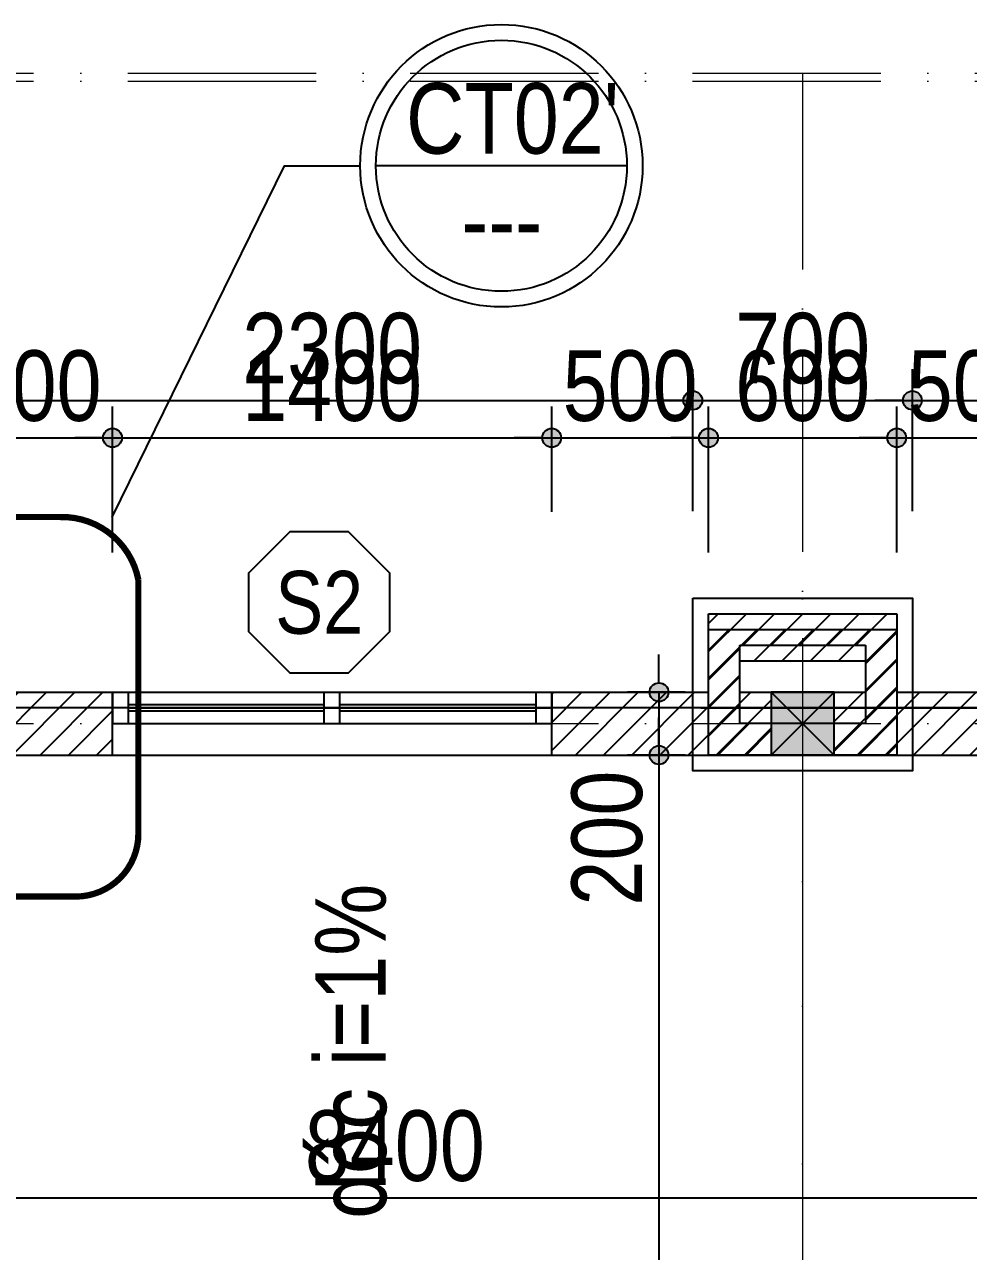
# Model space of a CAD drawing. Header units: millimetres. Extents: x 1201 to 176852, y 279 to 65351.
# Drawn here: x 27449 to 30458, y 20866 to 24775 of the extents above; entities that cross this region are included whole.
import ezdxf
from ezdxf.enums import TextEntityAlignment as Align

# ---------------------------------------------------------------- set-up
doc = ezdxf.new("R2010")
doc.units = ezdxf.units.MM
doc.linetypes.add('ACAD_ISO10W100', pattern=[18, 12, -3, 0, -3])
doc.linetypes.add('DASHED2', pattern=[0.375, 0.25, -0.125])
for name, color, linetype in [('009', 251, 'Continuous'), ('daucat', 220, 'Continuous'), ('DIM', 1, 'Continuous'), ('DOOR', 20, 'Continuous'), ('HACTH', 8, 'Continuous'), ('HATCH', 8, 'Continuous'), ('HATCHNGOI', 22, 'Continuous'), ('KINH 1', 142, 'Continuous'), ('MEDIUM', 2, 'Continuous'), ('netthay', 2, 'Continuous'), ('TAGS', 60, 'Continuous'), ('TEXT', 7, 'Continuous'), ('TUONG', 131, 'Continuous'), ('WALL', 4, 'Continuous')]:
    doc.layers.add(name, color=color, linetype=linetype)
for name, color, linetype, lineweight in [('HACHT', 8, 'Continuous', 5), ('NET-THAY', 2, 'Continuous', 13), ('TRUC', 24, 'Continuous', 0)]:
    doc.layers.add(name, color=color, linetype=linetype, lineweight=lineweight)
doc.styles.add('1', font='', dxfattribs={"height": 250})
doc.styles.add('AVO', font='')
doc.styles.add('HEL-CONDENSE', font='')
doc.styles.add('VNI-HELVE-CONDENSEN', font='')
doc.styles.get('1').set_extended_font_data('VNI-Helve-Condense')
doc.styles.get('AVO').set_extended_font_data('VNI-Avo')
doc.styles.get('HEL-CONDENSE').set_extended_font_data('VNI-Helve-Condense')
doc.styles.get('VNI-HELVE-CONDENSEN').set_extended_font_data('VNI-Helve-Condense')
doc.dimstyles.new('D100', dxfattribs={"dimtxt": 225, "dimasz": 1.2, "dimexe": 100, "dimexo": 0, "dimgap": 50, "dimtad": 1, "dimdec": 0, "dimzin": 13, "dimdsep": 46, "dimtxsty": 'HEL-CONDENSE', "dimblk": 'D50', "dimcen": 0, "dimclrd": 1, "dimclre": 1, "dimclrt": 7, "dimadec": 0, "dimazin": 0, "dimtfac": 1, "dimtdec": 0, "dimtmove": 0, "dimatfit": 3, "dimldrblk": 'D50', "dimfxl": 1, "dimtolj": 1, "dimtzin": 13, "dimarcsym": 0})
pattern_1 = [(180, (-156427.01, -499238.14), (-1e-14, -190.5), []), (180, (-156490.51, -499174.64), (-1e-14, -190.5), [])]
pattern_2 = [(37.5, (-1293022.597, -287800.201), (-1.2000235, 36.7059928), [0, -28.956, 0, -32.385, 0, -30.95625]), (7.5, (-1293022.597, -287800.2), (33.7142462, 53.7618825), [0, -15.621, 0, -26.0985, 0, -10.00125]), (327.5, (-1293046.028, -287800.2), (59.3244278, 0.10778885), [0, -9.525, 0, -34.29, 0, -44.7675]), (317.5, (-1293046.03, -287800.2), (57.266734, 16.7196992), [0, -4.7625, 0, -22.479, 0, -25.7175])]

# ---------------------------------------------------------------- blocks, each defined once
blk = doc.blocks.new('A$C225A2996')
at = {"layer": 'WALL'}
blk.add_hatch(color=4, dxfattribs=at).paths.add_polyline_path([(531.4, 81.6), (731.4, 81.6), (731.4, 281.6), (531.4, 281.6)])
at = {"layer": 'WALL', "color": 4}
for p, q in [((531.4, 281.6), (731.4, 81.6)), ((531.4, 81.6), (731.4, 281.6))]:
    blk.add_line(p, q, dxfattribs=at)
blk.add_lwpolyline([(531.4, 81.6), (731.4, 81.6), (731.4, 281.6), (531.4, 281.6)], close=True, dxfattribs=at)
blk = doc.blocks.new('D50')
at = {"layer": 'DIM'}
blk.add_hatch(color=256, dxfattribs=at).paths.add_polyline_path([(25, 0, 1), (-25, 0, 1)])
blk.add_line((25, 0), (100, 0), dxfattribs=at)
blk.add_circle((0, 0), 25, dxfattribs=at)
blk = doc.blocks.new('*D125')
at = {"layer": 'DEFPOINTS', "color": 0, "transparency": 16777216}
for p in [(29579.1, 23577.7), (27279.1, 23224.8), (29579.1, 23224.8)]:
    blk.add_point(p, dxfattribs=at)
at = {"layer": 'DIM', "color": 1, "lineweight": -2, "transparency": 16777216}
for p, q in [((27279.1, 23224.8), (27279.1, 23677.7)), ((29579.1, 23224.8), (29579.1, 23677.7)), ((27280.3, 23577.7), (29577.9, 23577.7))]:
    blk.add_line(p, q, dxfattribs=at)
at = {"layer": 'DIM', "color": 1, "lineweight": -2, "transparency": 16777216, "xscale": 1.199999999999999, "yscale": 1.199999999999999, "zscale": 1.199999999999999, "rotation": 180}
blk.add_blockref('D50', (27279.1, 23577.7), dxfattribs=at)
at = {"layer": 'DIM', "color": 1, "lineweight": -2, "transparency": 16777216, "xscale": 1.199999999999999, "yscale": 1.199999999999999, "zscale": 1.199999999999999}
blk.add_blockref('D50', (29579.1, 23577.7), dxfattribs=at)
at = {"layer": 'DIM', "color": 7, "transparency": 16777216, "insert": (28429.1, 23742.6), "char_height": 225, "attachment_point": 5, "style": 'HEL-CONDENSE'}
blk.add_mtext('\\A1;2300', dxfattribs=at)
blk = doc.blocks.new('*D126')
at = {"layer": 'DEFPOINTS', "color": 0, "transparency": 16777216}
for p in [(30279.1, 23577.7), (29579.1, 23224.8), (30279.1, 23224.8)]:
    blk.add_point(p, dxfattribs=at)
at = {"layer": 'DIM', "color": 1, "lineweight": -2, "transparency": 16777216}
for p, q in [((29579.1, 23224.8), (29579.1, 23677.7)), ((30279.1, 23224.8), (30279.1, 23677.7)), ((29580.3, 23577.7), (30277.9, 23577.7))]:
    blk.add_line(p, q, dxfattribs=at)
at = {"layer": 'DIM', "color": 1, "lineweight": -2, "transparency": 16777216, "xscale": 1.199999999999999, "yscale": 1.199999999999999, "zscale": 1.199999999999999, "rotation": 180}
blk.add_blockref('D50', (29579.1, 23577.7), dxfattribs=at)
at = {"layer": 'DIM', "color": 1, "lineweight": -2, "transparency": 16777216, "xscale": 1.199999999999999, "yscale": 1.199999999999999, "zscale": 1.199999999999999}
blk.add_blockref('D50', (30279.1, 23577.7), dxfattribs=at)
at = {"layer": 'DIM', "color": 7, "transparency": 16777216, "insert": (29929.1, 23742.6), "char_height": 225, "attachment_point": 5, "style": 'HEL-CONDENSE'}
blk.add_mtext('\\A1;700', dxfattribs=at)
blk = doc.blocks.new('*D127')
at = {"layer": 'DEFPOINTS', "color": 0, "transparency": 16777216}
for p in [(32579.1, 23577.7), (30279.1, 23224.8), (32579.1, 23224.8)]:
    blk.add_point(p, dxfattribs=at)
at = {"layer": 'DIM', "color": 1, "lineweight": -2, "transparency": 16777216}
for p, q in [((30279.1, 23224.8), (30279.1, 23677.7)), ((32579.1, 23224.8), (32579.1, 23677.7)), ((30280.3, 23577.7), (32577.9, 23577.7))]:
    blk.add_line(p, q, dxfattribs=at)
at = {"layer": 'DIM', "color": 1, "lineweight": -2, "transparency": 16777216, "xscale": 1.199999999999999, "yscale": 1.199999999999999, "zscale": 1.199999999999999, "rotation": 180}
blk.add_blockref('D50', (30279.1, 23577.7), dxfattribs=at)
at = {"layer": 'DIM', "color": 1, "lineweight": -2, "transparency": 16777216, "xscale": 1.199999999999999, "yscale": 1.199999999999999, "zscale": 1.199999999999999}
blk.add_blockref('D50', (32579.1, 23577.7), dxfattribs=at)
at = {"layer": 'DIM', "color": 7, "transparency": 16777216, "insert": (31429.1, 23742.6), "char_height": 225, "attachment_point": 5, "style": 'HEL-CONDENSE'}
blk.add_mtext('\\A1;2300', dxfattribs=at)
blk = doc.blocks.new('A$C5F494123')
at = {"layer": 'TAGS', "color": 254, "ltscale": 1000}
blk.add_line((400, 0), (-400, 0), dxfattribs=at)
at = {"layer": 'TAGS', "ltscale": 1000}
blk.add_circle((0, 0), 450, dxfattribs=at)
at = {"layer": 'TAGS', "color": 254, "ltscale": 1000}
blk.add_circle((0, 0), 400, dxfattribs=at)
at = {"layer": 'TAGS', "ltscale": 1000, "style": 'VNI-HELVE-CONDENSEN'}
blk.add_attdef('A', (-84, 67), '', height=225, dxfattribs=at)
blk.add_attdef('A', text='', height=225, dxfattribs=at).set_placement((1.1, -61.7), align=Align.TOP_CENTER)
blk = doc.blocks.new('s11')
at = {"layer": 'DOOR'}
for p, q in [((0, 0), (0, -100)), ((1400, 0), (0, 0)), ((50, 0), (50, -100)), ((1350, 0), (1350, -100)), ((1400, 0), (1400, -100)), ((1400, -100), (0, -100))]:
    blk.add_line(p, q, dxfattribs=at)
at = {"layer": 'DOOR', "linetype": 'ByBlock', "lineweight": -2}
for p, q in [((675, -100), (675, 0)), ((725, -100), (725, 0))]:
    blk.add_line(p, q, dxfattribs=at)
at = {"layer": 'DOOR', "color": 251}
for p, q in [((50, -40), (675, -40)), ((50, -60), (675, -60)), ((725, -40), (1350, -40)), ((725, -60), (1350, -60))]:
    blk.add_line(p, q, dxfattribs=at)
blk = doc.blocks.new('KH-CUADI')
at = {"layer": 'TAGS'}
blk.add_lwpolyline([(-124.3, 300), (-300, 124.3), (-300, -124.3), (-124.3, -300), (124.3, -300), (300, -124.3), (300, 124.3), (124.3, 300)], close=True, dxfattribs=at)
at = {"layer": 'TAGS', "style": 'VNI-HELVE-CONDENSEN'}
blk.add_attdef('D', text='', height=300, dxfattribs=at).set_placement((0, 0), align=Align.MIDDLE)
blk = doc.blocks.new('*D614')
at = {"layer": 'DEFPOINTS', "color": 0, "transparency": 16777216}
for p in [(27729.1, 23458.3), (27229.1, 23102.9), (27729.1, 23093.5)]:
    blk.add_point(p, dxfattribs=at)
at = {"layer": 'DIM', "color": 1, "lineweight": -2, "transparency": 16777216}
for p, q in [((27229.1, 23102.9), (27229.1, 23558.3)), ((27729.1, 23093.5), (27729.1, 23558.3)), ((27230.3, 23458.3), (27727.9, 23458.3))]:
    blk.add_line(p, q, dxfattribs=at)
at = {"layer": 'DIM', "color": 1, "lineweight": -2, "transparency": 16777216, "xscale": 1.199999999999999, "yscale": 1.199999999999999, "zscale": 1.199999999999999, "rotation": 180}
blk.add_blockref('D50', (27229.1, 23458.3), dxfattribs=at)
at = {"layer": 'DIM', "color": 1, "lineweight": -2, "transparency": 16777216, "xscale": 1.199999999999999, "yscale": 1.199999999999999, "zscale": 1.199999999999999}
blk.add_blockref('D50', (27729.1, 23458.3), dxfattribs=at)
at = {"layer": 'DIM', "color": 7, "transparency": 16777216, "insert": (27479.1, 23623.2), "char_height": 225, "attachment_point": 5, "style": 'HEL-CONDENSE'}
blk.add_mtext('\\A1;500', dxfattribs=at)
blk = doc.blocks.new('*D615')
at = {"layer": 'DEFPOINTS', "color": 0, "transparency": 16777216}
for p in [(30229.1, 23458.3), (29629.1, 23093.5), (30229.1, 23093.5)]:
    blk.add_point(p, dxfattribs=at)
at = {"layer": 'DIM', "color": 1, "lineweight": -2, "transparency": 16777216}
for p, q in [((29629.1, 23093.5), (29629.1, 23558.3)), ((30229.1, 23093.5), (30229.1, 23558.3)), ((29630.3, 23458.3), (30227.9, 23458.3))]:
    blk.add_line(p, q, dxfattribs=at)
at = {"layer": 'DIM', "color": 1, "lineweight": -2, "transparency": 16777216, "xscale": 1.199999999999999, "yscale": 1.199999999999999, "zscale": 1.199999999999999, "rotation": 180}
blk.add_blockref('D50', (29629.1, 23458.3), dxfattribs=at)
at = {"layer": 'DIM', "color": 1, "lineweight": -2, "transparency": 16777216, "xscale": 1.199999999999999, "yscale": 1.199999999999999, "zscale": 1.199999999999999}
blk.add_blockref('D50', (30229.1, 23458.3), dxfattribs=at)
at = {"layer": 'DIM', "color": 7, "transparency": 16777216, "insert": (29929.1, 23623.2), "char_height": 225, "attachment_point": 5, "style": 'HEL-CONDENSE'}
blk.add_mtext('\\A1;600', dxfattribs=at)
blk = doc.blocks.new('*D616')
at = {"layer": 'DEFPOINTS', "color": 0, "transparency": 16777216}
for p in [(30729.1, 23458.3), (30229.1, 23093.5), (30729.1, 23093.5)]:
    blk.add_point(p, dxfattribs=at)
at = {"layer": 'DIM', "color": 1, "lineweight": -2, "transparency": 16777216}
for p, q in [((30229.1, 23093.5), (30229.1, 23558.3)), ((30729.1, 23093.5), (30729.1, 23558.3)), ((30230.3, 23458.3), (30727.9, 23458.3))]:
    blk.add_line(p, q, dxfattribs=at)
at = {"layer": 'DIM', "color": 1, "lineweight": -2, "transparency": 16777216, "xscale": 1.199999999999999, "yscale": 1.199999999999999, "zscale": 1.199999999999999, "rotation": 180}
blk.add_blockref('D50', (30229.1, 23458.3), dxfattribs=at)
at = {"layer": 'DIM', "color": 1, "lineweight": -2, "transparency": 16777216, "xscale": 1.199999999999999, "yscale": 1.199999999999999, "zscale": 1.199999999999999}
blk.add_blockref('D50', (30729.1, 23458.3), dxfattribs=at)
at = {"layer": 'DIM', "color": 7, "transparency": 16777216, "insert": (30479.1, 23623.2), "char_height": 225, "attachment_point": 5, "style": 'HEL-CONDENSE'}
blk.add_mtext('\\A1;500', dxfattribs=at)
blk = doc.blocks.new('*D688')
at = {"layer": 'DEFPOINTS', "color": 0, "transparency": 16777216}
for p in [(29554.7, 22647.7), (29471.2, 22447.7), (29554.7, 22447.7)]:
    blk.add_point(p, dxfattribs=at)
at = {"layer": 'DIM', "color": 1, "lineweight": -2, "transparency": 16777216}
for p, q in [((29554.7, 22647.7), (29371.2, 22647.7)), ((29471.2, 22646.5), (29471.2, 22448.9)), ((29554.7, 22447.7), (29371.2, 22447.7)), ((29471.2, 22447.7), (29471.2, 21919.3))]:
    blk.add_line(p, q, dxfattribs=at)
at = {"layer": 'DIM', "color": 1, "lineweight": -2, "transparency": 16777216, "xscale": 1.199999999999999, "yscale": 1.199999999999999, "zscale": 1.199999999999999}
for p, rotation in [((29471.2, 22647.7), 90), ((29471.2, 22447.7), 270)]:
    blk.add_blockref('D50', p, dxfattribs=dict(at, rotation=rotation))
at = {"layer": 'DIM', "color": 7, "transparency": 16777216, "insert": (29306.3, 22182.9), "char_height": 225, "attachment_point": 5, "rotation": 90, "style": 'HEL-CONDENSE'}
blk.add_mtext('\\A1;200', dxfattribs=at)
blk = doc.blocks.new('*D689')
at = {"layer": 'DEFPOINTS', "color": 0, "transparency": 16777216}
for p in [(29554.7, 22447.7), (29471.2, 18547.7), (29619.9, 18547.7)]:
    blk.add_point(p, dxfattribs=at)
at = {"layer": 'DIM', "color": 1, "lineweight": -2, "transparency": 16777216}
for p, q in [((29554.7, 22447.7), (29371.2, 22447.7)), ((29471.2, 22446.5), (29471.2, 18548.9)), ((29619.9, 18547.7), (29371.2, 18547.7))]:
    blk.add_line(p, q, dxfattribs=at)
at = {"layer": 'DIM', "color": 1, "lineweight": -2, "transparency": 16777216, "xscale": 1.199999999999999, "yscale": 1.199999999999999, "zscale": 1.199999999999999}
for p, rotation in [((29471.2, 22447.7), 90), ((29471.2, 18547.7), 270)]:
    blk.add_blockref('D50', p, dxfattribs=dict(at, rotation=rotation))
at = {"layer": 'DIM', "color": 7, "transparency": 16777216, "insert": (29306.3, 20497.7), "char_height": 225, "attachment_point": 5, "rotation": 90, "style": 'HEL-CONDENSE'}
blk.add_mtext('\\A1;3900', dxfattribs=at)
blk = doc.blocks.new('*D572')
at = {"layer": 'DEFPOINTS', "color": 0, "transparency": 16777216}
for p in [(29129.1, 23458.3), (27729.1, 23223), (29129.1, 23223)]:
    blk.add_point(p, dxfattribs=at)
at = {"layer": 'DIM', "color": 1, "lineweight": -2, "transparency": 16777216}
for p, q in [((27729.1, 23223), (27729.1, 23558.3)), ((29129.1, 23223), (29129.1, 23558.3)), ((27730.3, 23458.3), (29127.9, 23458.3))]:
    blk.add_line(p, q, dxfattribs=at)
at = {"layer": 'DIM', "color": 1, "lineweight": -2, "transparency": 16777216, "xscale": 1.199999999999999, "yscale": 1.199999999999999, "zscale": 1.199999999999999, "rotation": 180}
blk.add_blockref('D50', (27729.1, 23458.3), dxfattribs=at)
at = {"layer": 'DIM', "color": 1, "lineweight": -2, "transparency": 16777216, "xscale": 1.199999999999999, "yscale": 1.199999999999999, "zscale": 1.199999999999999}
blk.add_blockref('D50', (29129.1, 23458.3), dxfattribs=at)
at = {"layer": 'DIM', "color": 7, "transparency": 16777216, "insert": (28429.1, 23623.2), "char_height": 225, "attachment_point": 5, "style": 'HEL-CONDENSE'}
blk.add_mtext('\\A1;1400', dxfattribs=at)
blk = doc.blocks.new('*D573')
at = {"layer": 'DEFPOINTS', "color": 0, "transparency": 16777216}
for p in [(29629.1, 23458.3), (29129.1, 23223), (29629.1, 23223)]:
    blk.add_point(p, dxfattribs=at)
at = {"layer": 'DIM', "color": 1, "lineweight": -2, "transparency": 16777216}
for p, q in [((29129.1, 23223), (29129.1, 23558.3)), ((29629.1, 23223), (29629.1, 23558.3)), ((29130.3, 23458.3), (29627.9, 23458.3))]:
    blk.add_line(p, q, dxfattribs=at)
at = {"layer": 'DIM', "color": 1, "lineweight": -2, "transparency": 16777216, "xscale": 1.199999999999999, "yscale": 1.199999999999999, "zscale": 1.199999999999999, "rotation": 180}
blk.add_blockref('D50', (29129.1, 23458.3), dxfattribs=at)
at = {"layer": 'DIM', "color": 1, "lineweight": -2, "transparency": 16777216, "xscale": 1.199999999999999, "yscale": 1.199999999999999, "zscale": 1.199999999999999}
blk.add_blockref('D50', (29629.1, 23458.3), dxfattribs=at)
at = {"layer": 'DIM', "color": 7, "transparency": 16777216, "insert": (29379.1, 23623.2), "char_height": 225, "attachment_point": 5, "style": 'HEL-CONDENSE'}
blk.add_mtext('\\A1;500', dxfattribs=at)
blk = doc.blocks.new('*D591')
at = {"layer": 'DEFPOINTS', "color": 0, "transparency": 16777216}
for p in [(24429.1, 21047.6), (32829.1, 21047.6), (32829.1, 21036.5)]:
    blk.add_point(p, dxfattribs=at)
at = {"layer": 'DIM', "color": 1, "lineweight": -2, "transparency": 16777216}
for p, q in [((24429.1, 21047.6), (24429.1, 20936.5)), ((24430.3, 21036.5), (32827.9, 21036.5)), ((32829.1, 21047.6), (32829.1, 20936.5))]:
    blk.add_line(p, q, dxfattribs=at)
at = {"layer": 'DIM', "color": 1, "lineweight": -2, "transparency": 16777216, "xscale": 1.199999999999999, "yscale": 1.199999999999999, "zscale": 1.199999999999999, "rotation": 180}
blk.add_blockref('D50', (24429.1, 21036.5), dxfattribs=at)
at = {"layer": 'DIM', "color": 1, "lineweight": -2, "transparency": 16777216, "xscale": 1.199999999999999, "yscale": 1.199999999999999, "zscale": 1.199999999999999}
blk.add_blockref('D50', (32829.1, 21036.5), dxfattribs=at)
at = {"layer": 'DIM', "color": 7, "transparency": 16777216, "insert": (28629.1, 21201.4), "char_height": 225, "attachment_point": 5, "style": 'HEL-CONDENSE'}
blk.add_mtext('\\A1;8400', dxfattribs=at)
blk = doc.blocks.new('A$C206177D3')
at = {"layer": 'TAGS', "ltscale": 1000}
for p, q in [((-36.6, 240.1), (-36.6, 490.1)), ((-286.6, -9.9), (-536.6, -9.9)), ((463.4, -9.9), (213.4, -9.9)), ((-36.6, -509.9), (-36.6, -259.9))]:
    blk.add_line(p, q, dxfattribs=at)
blk.add_circle((-36.6, -9.9), 350, dxfattribs=at)
at = {"layer": 'TAGS', "color": 254, "ltscale": 1000}
blk.add_circle((-36.6, -9.9), 300, dxfattribs=at)
at = {"layer": 'TAGS', "ltscale": 1000, "style": 'VNI-HELVE-CONDENSEN'}
blk.add_attdef('A', text='', height=350, dxfattribs=at).set_placement((-38.3, -165.6), align=Align.CENTER)
blk = doc.blocks.new('A$C5F62150E')
at = {"layer": 'KINH 1'}
h = blk.add_hatch(dxfattribs=at)
h.set_pattern_fill('DOTS', color=256, scale=750, angle=45, style=0)
h.set_pattern_definition([(45, (0, 0), (-16.5728, 49.71845), [0, -46.875])])
h.paths.add_polyline_path([(2528.9, 1072.2), (1218.9, 1072.2), (1218.9, 762.2), (2528.9, 762.2)])
h.paths.add_polyline_path([(1823.9, 652.2), (1268.9, 652.2), (1268.9, -587.8), (1823.9, -587.8)])
h.paths.add_polyline_path([(2478.9, 652.2), (1888.9, 652.2), (1888.9, -587.8), (2478.9, -587.8)])
at = {"layer": 'DOOR'}
for p, q in [((2543.9, 747.2), (2543.9, 1087.2)), ((2543.9, 717.2), (1203.9, 717.2)), ((1823.9, 717.2), (1823.9, -652.8)), ((1823.9, 667.2), (1253.9, 667.2)), ((1253.9, 667.2), (1253.9, -602.8)), ((1873.9, 667.2), (1873.9, -602.8)), ((1873.9, 667.2), (2493.9, 667.2)), ((2493.9, 667.2), (2493.9, -602.8)), ((1253.9, -602.8), (1823.9, -602.8)), ((2493.9, -602.8), (1873.9, -602.8))]:
    blk.add_line(p, q, dxfattribs=at)
at = {"layer": 'DOOR', "color": 8}
for p, q in [((1823.9, 652.2), (1268.9, 652.2)), ((1268.9, 652.2), (1268.9, -587.8)), ((1888.9, 652.2), (1888.9, -587.8)), ((1888.9, 652.2), (2478.9, 652.2)), ((2478.9, 652.2), (2478.9, -587.8)), ((1268.9, -587.8), (1823.9, -587.8)), ((2478.9, -587.8), (1888.9, -587.8))]:
    blk.add_line(p, q, dxfattribs=at)
at = {"layer": 'DOOR'}
for points in [[(2543.9, 1087.2), (1203.9, 1087.2), (1203.9, 747.2), (2543.9, 747.2)], [(1203.9, 717.2), (1203.9, -652.8), (2543.9, -652.8), (2543.9, 717.2)], [(1501.6, 32.3), (1632, 32.3), (1618.7, 53)], [(2246.2, 32.3), (2115.8, 32.3), (2129.1, 53)]]:
    blk.add_lwpolyline(points, dxfattribs=at)
at = {"layer": 'DOOR', "color": 8}
blk.add_lwpolyline([(2528.9, 762.2), (2528.9, 1072.2), (1218.9, 1072.2), (1218.9, 762.2), (2528.9, 762.2)], close=True, dxfattribs=at)
at = {"layer": 'NET-THAY'}
for p, q in [((1173.9, 1117.2), (2573.9, 1117.2)), ((2573.9, -682.8), (2573.9, 1117.2)), ((1173.9, -682.8), (2573.9, -682.8))]:
    blk.add_line(p, q, dxfattribs=at)
blk.add_lwpolyline([(1173.9, 1117.2), (1173.9, -682.8)], dxfattribs=at)
at = {"layer": 'TAGS', "linetype": 'Continuous'}
ref = blk.add_blockref('KH-CUADI', (1871, 924.3), dxfattribs=dict(at, xscale=0.75, yscale=0.75, zscale=0.75, rotation=180))
ref.add_attrib('D', 'S2', dxfattribs={"color": 7, "height": 200, "style": 'VNI-HELVE-CONDENSEN'}).set_placement((1871, 924.3), align=Align.MIDDLE)
blk = doc.blocks.new('TUONG-NAM')
at = {"layer": 'TAGS'}
blk.add_lwpolyline([(-452.5, -452.5), (452.5, -452.5), (0, 0)], close=True, dxfattribs=at)
at = {"layer": 'TAGS', "linetype": 'Continuous', "style": 'AVO'}
blk.add_attdef('KH-TUONG', text='', height=250, dxfattribs=at).set_placement((0.5, -269.3), align=Align.MIDDLE_CENTER)

msp = doc.modelspace()

# ---------------------------------------------------------------- hatches: boundary and pattern name
at = {"layer": '009'}
h = msp.add_hatch(dxfattribs=at)
h.set_pattern_fill('ANSI31', color=256, scale=20, style=0)
h.set_pattern_definition([(45, (-1293494.614, -402769.946), (-44.9012806, 44.9012806), [])])
h.paths.add_polyline_path([(30229.078, 22897.694), (29629.078, 22897.694), (29629.078, 22447.694), (29829.078, 22447.694), (29829.078, 22547.694), (29729.078, 22547.694), (29729.078, 22797.694), (30129.078, 22797.694), (30129.078, 22547.694), (30029.078, 22547.694), (30029.078, 22447.694), (30229.078, 22447.694)])
h.paths.add_polyline_path([(32629.078, 22872.694), (32629.078, 22447.694), (32829.078, 22447.694), (32829.078, 22547.694), (32729.078, 22547.694), (32729.078, 22772.694), (33129.078, 22772.694), (33129.078, 22547.694), (33029.078, 22547.694), (33029.078, 22447.694), (33229.078, 22447.694), (33229.078, 22872.694)])
h.paths.add_polyline_path([(36179.078, 22897.694), (35579.078, 22897.694), (35579.078, 22447.694), (36179.078, 22447.694)])
h.paths.add_polyline_path([(36079.078, 22797.694), (36079.078, 22547.694), (35679.078, 22547.694), (35679.078, 22797.694)], flags=16)
h = msp.add_hatch(dxfattribs=at)
h.set_pattern_fill('ANSI31', color=256, scale=20, style=0)
h.set_pattern_definition([(45, (-1293072.07, -361212.86), (-44.9012806, 44.9012806), [])])
h.paths.add_polyline_path([(15029.078, 18547.694), (15029.078, 18447.694), (18729.078, 18447.694), (18729.078, 18547.694)])
h.paths.add_polyline_path([(19929.078, 18547.694), (19929.078, 18447.694), (20329.078, 18447.694), (20329.078, 18547.694)])
h.paths.add_polyline_path([(20529.078, 19935.15), (20429.078, 19886.693), (20429.078, 18647.694), (20529.078, 18647.694)])
h.paths.add_polyline_path([(20529.078, 22447.694), (20429.078, 22447.694), (20429.078, 19886.693), (20529.078, 19935.15)])
h.paths.add_polyline_path([(20729.078, 22647.694), (20729.078, 22847.694), (20129.078, 22847.694), (20129.078, 22647.694), (19879.078, 22647.694), (19879.078, 22447.694), (20329.078, 22447.694), (20329.078, 22647.694), (20229.078, 22647.694), (20229.078, 22747.694), (20629.078, 22747.694), (20629.078, 22647.694), (20529.078, 22647.694), (20529.078, 22447.694), (21079.078, 22447.694), (21079.078, 22647.694)])
h.paths.add_polyline_path([(18479.078, 22447.694), (18479.078, 22647.694), (18229.078, 22647.694), (18229.078, 22847.694), (17629.078, 22847.694), (17629.078, 22647.694), (17129.078, 22647.694), (17129.078, 22447.694)])
h.paths.add_polyline_path([(18129.078, 22647.694), (18129.078, 22747.694), (17729.078, 22747.694), (17729.078, 22647.694)], flags=17)
h.paths.add_polyline_path([(23779.078, 22647.694), (23779.078, 22447.694), (24329.078, 22447.694), (24329.078, 22647.694), (24229.078, 22647.694), (24229.078, 22747.694), (24629.078, 22747.694), (24629.078, 22647.694), (24529.078, 22647.694), (24529.078, 22447.694), (24979.078, 22447.694), (24979.078, 22647.694), (24729.078, 22647.694), (24729.078, 22847.694), (24129.078, 22847.694), (24129.078, 22647.694)])
h.paths.add_polyline_path([(24329.078, 18647.694), (24429.078, 18647.694), (24429.078, 22447.694), (24329.078, 22447.694)])
h.paths.add_polyline_path([(24529.078, 18547.694), (24529.078, 18447.694), (24929.078, 18447.694), (24929.078, 18547.694)])
h.paths.add_polyline_path([(29829.078, 18447.694), (29829.078, 18547.694), (26129.078, 18547.694), (26129.078, 18447.694)])
h.paths.add_polyline_path([(27229.078, 22647.694), (27229.078, 22847.694), (26629.078, 22847.694), (26629.078, 22647.694), (26379.078, 22647.694), (26379.078, 22447.694), (27729.078, 22447.694), (27729.078, 22647.694)])
h.paths.add_polyline_path([(27129.078, 22647.694), (27129.078, 22747.694), (26729.078, 22747.694), (26729.078, 22647.694)], flags=17)
h.paths.add_polyline_path([(30729.078, 22447.694), (30729.078, 22647.694), (30229.078, 22647.694), (30229.078, 22847.694), (29629.078, 22847.694), (29629.078, 22647.694), (29129.078, 22647.694), (29129.078, 22447.694), (29829.078, 22447.694), (29829.078, 22647.694), (29729.078, 22647.694), (29729.078, 22747.694), (30129.078, 22747.694), (30129.078, 22647.694), (30029.078, 22647.694), (30029.078, 22447.694)])
h.paths.add_polyline_path([(25529.078, 16647.694), (25529.078, 16547.694), (27129.078, 16547.694), (27129.078, 12647.694), (26479.078, 12647.694), (26479.078, 12447.694), (26629.078, 12447.694), (26629.078, 12247.694), (27229.078, 12247.694), (27229.078, 12447.694), (27729.078, 12447.694), (27729.078, 12647.694), (27229.078, 12647.694), (27229.078, 16547.694), (27329.078, 16547.694), (27329.078, 16647.694)])
h.paths.add_polyline_path([(27129.078, 12447.694), (26729.078, 12447.694), (26729.078, 12347.694), (27129.078, 12347.694)], flags=17)
h.paths.add_polyline_path([(24429.078, 16447.694), (24329.078, 16447.694), (24329.078, 12647.694), (24429.078, 12647.694)])
h.paths.add_polyline_path([(20529.078, 12647.694), (20529.078, 12447.694), (20929.078, 12447.694), (20929.078, 12647.694)])
h.paths.add_polyline_path([(19779.078, 12647.694), (19779.078, 12447.694), (19929.078, 12447.694), (19929.078, 12247.694), (20529.078, 12247.694), (20529.078, 12447.694), (20429.078, 12447.694), (20429.078, 12347.694), (20029.078, 12347.694), (20029.078, 12447.694), (20329.078, 12447.694), (20329.078, 12647.694)])
h.paths.add_polyline_path([(29135.149, 18232.344), (29135.149, 18763.044), (29477.449, 18763.044), (29477.449, 18232.344)], flags=9)
at = {"layer": 'HACHT', "extrusion": (0, -1, -2.22045e-16)}
h = msp.add_hatch(dxfattribs=at)
h.set_pattern_fill('AR-BRELM', color=256, scale=2, angle=180, style=0)
h.set_pattern_definition([(180, (-1293022.6, -288100.2), (-3e-14, -270.968), [387.35, -19.05]), (180, (-1293022.6, -288214.5), (-3e-14, -270.968), [387.35, -19.05]), (180, (-1293124.2, -288235.69), (-3e-14, -270.968), [184.15, -19.05]), (180, (-1293124.2, -288349.99), (-3e-14, -270.968), [184.15, -19.05]), (270, (-1293022.6, -288100.2), (406.4, -7e-14), [114.3, -156.6672]), (270, (-1293003.55, -288100.2), (406.4, -7e-14), [114.3, -156.6672]), (270, (-1293124.2, -288235.69), (203.2, -4e-14), [114.3, -156.6672]), (270, (-1293105.15, -288235.69), (203.2, -4e-14), [114.3, -156.6672])])
h.paths.add_polyline_path([(30304.078, 50), (30304.078, 800), (29604.078, 800), (29604.078, 50)])
at = {"layer": 'HACTH', "extrusion": (0, -1, -2.22045e-16)}
h = msp.add_hatch(dxfattribs=at)
h.set_pattern_fill('ANSI32', color=256, scale=20, angle=135, style=0)
h.set_pattern_definition(pattern_1)
h.paths.add_polyline_path([(36204.078, 9200), (38554.078, 9200), (38554.078, 10100), (36204.078, 10100)])
h.paths.add_polyline_path([(33254.078, 9200), (35604.078, 9200), (35604.078, 10100), (33254.078, 10100)])
h.paths.add_polyline_path([(30254.078, 9200), (32654.078, 9200), (32654.078, 10100), (30254.078, 10100)])
h.paths.add_polyline_path([(27254.078, 9200), (29654.078, 9200), (29654.078, 10100), (27254.078, 10100)])
h.paths.add_polyline_path([(24954.078, 9200), (26654.078, 9200), (26654.078, 10100), (24954.078, 10100)])
h = msp.add_hatch(dxfattribs=at)
h.set_pattern_fill('ANSI32', color=256, scale=20, angle=135, style=0)
h.set_pattern_definition(pattern_1)
h.paths.add_polyline_path([(29654.078, 7200), (27254.078, 7200), (27254.078, 6500), (28004.078, 6500), (28004.078, 6625, 0.41421356), (28054.078, 6675), (28854.078, 6675, 0.41421356), (28904.078, 6625), (28904.078, 6500), (29654.078, 6500)])
h.paths.add_polyline_path([(32654.078, 7088.119), (30254.078, 7088.119), (30254.078, 6500), (31004.078, 6500), (31004.078, 6625, 0.41421356), (31054.078, 6675), (31854.078, 6675, 0.41421356), (31904.078, 6625), (31904.078, 6500), (32654.078, 6500)])
h.paths.add_polyline_path([(32654.078, 7200), (30254.078, 7200), (30254.078, 7100), (32654.078, 7100)])
edge = h.paths.add_edge_path()
edge.add_line((27254.078, 5600), (29654.078, 5600))
edge.add_line((29654.078, 5600), (29654.078, 6500))
edge.add_line((29654.078, 6500), (28904.078, 6500))
edge.add_line((28904.078, 6500), (28904.078, 6375))
edge.add_arc((28904.078, 6325), 50, 90, 180)
edge.add_line((28854.078, 6325), (28054.078, 6325))
edge.add_arc((28004.078, 6325), 50, 0, 90)
edge.add_line((28004.078, 6375), (28004.078, 6500))
edge.add_line((28004.078, 6500), (27254.078, 6500))
edge.add_line((27254.078, 6500), (27254.078, 5600))
edge = h.paths.add_edge_path()
edge.add_line((30254.078, 5600), (32654.078, 5600))
edge.add_line((32654.078, 5600), (32654.078, 6500))
edge.add_line((32654.078, 6500), (31904.078, 6500))
edge.add_line((31904.078, 6500), (31904.078, 6375))
edge.add_arc((31904.078, 6325), 50, 90, 180)
edge.add_line((31854.078, 6325), (31054.078, 6325))
edge.add_arc((31004.078, 6325), 50, 0, 90)
edge.add_line((31004.078, 6375), (31004.078, 6500))
edge.add_line((31004.078, 6500), (30254.078, 6500))
edge.add_line((30254.078, 6500), (30254.078, 5600))
at = {"layer": 'HATCH', "extrusion": (0, -1, -2.22045e-16)}
h = msp.add_hatch(dxfattribs=at)
h.set_pattern_fill('AR-SAND', color=256, scale=0.75, style=0)
h.set_pattern_definition(pattern_2)
h.paths.add_polyline_path([(27754.073, 7300), (29154.073, 7300), (29154.073, 7200), (27754.073, 7200)])
h = msp.add_hatch(dxfattribs=at)
h.set_pattern_fill('AR-SAND', color=256, scale=0.75, style=0)
h.set_pattern_definition(pattern_2)
h.paths.add_polyline_path([(27754.073, 5600), (29154.073, 5600), (29154.073, 5500), (27754.073, 5500)])
h = msp.add_hatch(dxfattribs=at)
h.set_pattern_fill('AR-SAND', color=256, scale=0.75, style=0)
h.set_pattern_definition(pattern_2)
h.paths.add_polyline_path([(29154.078, 3700), (27754.078, 3700), (27754.078, 3600), (29154.078, 3600)])
h = msp.add_hatch(dxfattribs=at)
h.set_pattern_fill('AR-SAND', color=256, scale=0.75, style=0)
h.set_pattern_definition(pattern_2)
h.paths.add_polyline_path([(27754.078, 9200), (29154.078, 9200), (29154.078, 9100), (27754.078, 9100)])
h = msp.add_hatch(dxfattribs=at)
h.set_pattern_fill('AR-SAND', color=256, scale=0.75, style=0)
h.set_pattern_definition(pattern_2)
h.paths.add_polyline_path([(28829.916, 6645), (28078.24, 6645, -0.20323136), (28034.078, 6600.838), (28034.078, 6399.162, -0.20323136), (28078.24, 6355), (28829.916, 6355, -0.20323136), (28874.078, 6399.162), (28874.078, 6600.838, -0.20323136)])
h = msp.add_hatch(dxfattribs=at)
h.set_pattern_fill('AR-SAND', color=256, scale=0.75, style=0)
h.set_pattern_definition(pattern_2)
h.paths.add_polyline_path([(29854.078, 9100), (30054.078, 9100), (30054.078, 9600), (29854.078, 9600)])
at = {"layer": 'HATCHNGOI', "extrusion": (0, -1, -2.22045e-16)}
h = msp.add_hatch(dxfattribs=at)
h.set_pattern_fill('AR-RSHKE', color=14, scale=15, angle=180, style=0)
h.set_pattern_definition([(180, (-1037328.12, 302304.02), (-382.5, -180), [90, -75, 105, -45, 135, -60]), (180, (-1037418.12, 302296.52), (-382.5, -180), [75, -285, 60, -90]), (180, (-1037598.12, 302315.27), (-382.5, -180), [45, -465]), (270, (-1037328.12, 302304.02), (127.5, -180), [172.5, -547.5]), (270, (-1037418.12, 302304.02), (127.5, -180), [168.75, -551.25]), (270, (-1037493.12, 302304.02), (127.5, -180), [157.5, -562.5]), (270, (-1037598.12, 302315.27), (127.5, -180), [172.5, -547.5]), (270, (-1037643.12, 302315.27), (127.5, -180), [172.5, -547.5]), (270, (-1037778.12, 302304.02), (127.5, -180), [165, -555])])
h.paths.add_polyline_path([(11102.924, 13300), (9111.034, 12328.49), (11954.078, 10900), (19865.306, 10900), (22454.078, 12913.489), (25042.85, 10900), (32954.078, 10900), (35797.122, 12328.49), (33805.232, 13300)])

# ---------------------------------------------------------------- linework, layer by layer
at = {"layer": 'daucat', "linetype": 'DASHED2', "ltscale": 500, "const_width": 20}
msp.add_lwpolyline([(26524.191, 23206.041), (27561.478, 23206.041, -0.36593789), (27811.478, 23006.041), (27811.478, 22196.647, -0.41421356), (27611.478, 21996.647), (26524.191, 21996.647, -0.41421356), (26324.191, 22196.647), (26324.191, 23006.041, -0.41421356)], format="xyb", close=True, dxfattribs=at)
at = {"layer": 'HATCH', "extrusion": (0, -1, -2.22045e-16), "elevation": -22597.694}
for points in [[(30304.078, 50), (32754.078, 50)], [(30304.078, 50), (31454.078, 115.48), (32604.078, 50)], [(30304.078, 134.52), (31454.078, 200), (32604.078, 134.52)]]:
    msp.add_lwpolyline(points, dxfattribs=at)
at = {"layer": 'MEDIUM'}
msp.add_line((27729.078, 22447.694), (29129.078, 22447.694), dxfattribs=at)
at = {"layer": 'NET-THAY', "extrusion": (0, -1, -2.22045e-16)}
for p, q in [((39854.078, 22597.694, 10800), (25008.539, 22597.694, 10800)), ((25264.396, 22597.694, 10100), (39804.078, 22597.694, 10100)), ((27754.073, 22597.694, 5600), (27254.073, 22597.694, 5600)), ((39904.078, 22597.694, 10900), (27254.078, 22597.694, 10900)), ((27254.078, 22597.694, 7200), (29654.078, 22597.694, 7200)), ((27754.078, 22597.694, 9200), (27254.078, 22597.694, 9200)), ((27304.078, 22597.694, 300), (29604.078, 22597.694, 300)), ((29154.073, 22597.694, 5600), (29654.073, 22597.694, 5600)), ((29154.078, 22597.694, 9200), (29654.078, 22597.694, 9200)), ((29654.078, 22597.694, 10100), (30254.078, 22597.694, 10100)), ((30754.073, 22597.694, 5600), (30254.073, 22597.694, 5600)), ((30254.078, 22597.694, 7200), (32654.078, 22597.694, 7200)), ((30754.078, 22597.694, 9200), (30254.078, 22597.694, 9200)), ((30304.078, 22597.694, 200), (32604.078, 22597.694, 200))]:
    msp.add_line(p, q, dxfattribs=at)
at = {"layer": 'NET-THAY', "linetype": 'ByBlock', "lineweight": -2}
msp.add_lwpolyline([(29579.078, 22947.694), (30279.078, 22947.694), (30279.078, 22397.694), (29579.078, 22397.694)], close=True, dxfattribs=at)
at = {"layer": 'NET-THAY', "extrusion": (0, -1, -2.22045e-16), "elevation": -22597.694}
for points in [[(33805.232, 13300), (11102.924, 13300), (9111.034, 12328.49)], [(17654.078, 13400), (33828.318, 13400)], [(40350.969, 50), (24354.078, 50)], [(27254.078, 2550), (29654.078, 2550)], [(27254.078, 3600), (29654.078, 3600)], [(27754.073, 5500), (29154.073, 5500)], [(27754.078, 3700), (29154.078, 3700)], [(27754.078, 5400), (27754.078, 3600)], [(29154.078, 5400), (29154.078, 3600)], [(29604.078, 800), (29604.078, 50)], [(29604.078, 800), (30304.078, 800)], [(29654.078, 10100), (29654.078, 800)], [(29854.078, 9900), (30054.078, 9900), (30054.078, 9700), (29854.078, 9700), (29854.078, 9900)], [(29854.078, 9600), (30054.078, 9600), (30054.078, 9100), (29854.078, 9100), (29854.078, 9600)], [(30054.078, 9900), (29854.078, 9700)], [(29854.078, 9900), (30054.078, 9700)], [(29854.078, 6600), (30054.078, 6600), (30054.078, 6400), (29854.078, 6400), (29854.078, 6600)], [(30054.078, 6600), (29854.078, 6400)], [(29854.078, 6600), (30054.078, 6400)], [(29854.078, 3000), (30054.078, 3000), (30054.078, 2800), (29854.078, 2800), (29854.078, 3000)], [(30054.078, 3000), (29854.078, 2800)], [(29854.078, 3000), (30054.078, 2800)], [(30254.078, 2550), (32654.078, 2550)], [(30254.078, 10100), (30254.078, 800)], [(30254.078, 3600), (32654.078, 3600)], [(32654.078, 3600), (30254.078, 3600)], [(30304.078, 800), (30304.078, 200)], [(30304.078, 200), (30304.078, 50)]]:
    msp.add_lwpolyline(points, dxfattribs=at)
for points in [[(27754.073, 7300), (29154.073, 7300), (29154.073, 7200), (27754.073, 7200)], [(27754.073, 5600), (29154.073, 5600), (29154.073, 5500), (27754.073, 5500)], [(27754.078, 9200), (29154.078, 9200), (29154.078, 9100), (27754.078, 9100)]]:
    msp.add_lwpolyline(points, close=True, dxfattribs=at)
at = {"layer": 'netthay', "extrusion": (0, -1, -2.22045e-16), "elevation": -22597.694}
for points in [[(28004.078, 6375), (28004.078, 6625)], [(28034.078, 6399.162), (28034.078, 6600.838)], [(28054.078, 6675), (28854.078, 6675)], [(28854.078, 6325), (28054.078, 6325)], [(28078.24, 6645), (28829.916, 6645)], [(28829.916, 6355), (28078.24, 6355)], [(28874.078, 6600.838), (28874.078, 6399.162)], [(28904.078, 6625), (28904.078, 6375)]]:
    msp.add_lwpolyline(points, dxfattribs=at)
at = {"layer": 'netthay', "extrusion": (0, -1, -2.22045e-16)}
for centre, radius, start, end in [((28004.078, 6325, -22597.694), 50, 0, 90), ((28004.078, 6675, -22597.694), 50, 270, 0), ((28004.078, 6325, -22597.694), 80, 22.024313, 67.975687), ((28004.078, 6675, -22597.694), 80, 292.024313, 337.975687), ((28904.078, 6675, -22597.694), 80, 202.024313, 247.975687), ((28904.078, 6325, -22597.694), 80, 112.024313, 157.975687), ((28904.078, 6675, -22597.694), 50, 180, 270), ((28904.078, 6325, -22597.694), 50, 90, 180)]:
    msp.add_arc(centre, radius, start, end, dxfattribs=at)
at = {"layer": 'TEXT', "color": 7, "linetype": 'ByBlock'}
msp.add_lwpolyline([(27727.847, 23206.041), (28277.465, 24325.346), (28518.809, 24325.346)], dxfattribs=at)
at = {"layer": 'TEXT', "extrusion": (0, -1, -2.22045e-16), "elevation": -22597.694}
msp.add_lwpolyline([(36397.032, 14385.984), (28841.532, 14385.984), (28841.532, 14385.984)], dxfattribs=at)
at = {"layer": 'TRUC', "linetype": 'ACAD_ISO10W100', "ltscale": 50}
for points in [[(3475.094, 24619.951), (41245.405, 24619.951), (41245.405, 3517.922), (3475.094, 3517.922)], [(3475.094, 24594.951), (41245.405, 24594.951), (41245.405, 3517.922), (3475.094, 3517.922)]]:
    msp.add_lwpolyline(points, close=True, dxfattribs=at)
for points in [[(29929.078, 24619.951), (29929.078, 22447.694)], [(29929.078, 24594.951), (29929.078, 3517.922)], [(3475.094, 22547.694), (41245.405, 22547.694)], [(3475.094, 22547.694), (41245.405, 22547.694)], [(29929.078, 22397.694), (29929.078, 3517.922)]]:
    msp.add_lwpolyline(points, dxfattribs=at)
at = {"layer": 'TRUC', "linetype": 'ACAD_ISO10W100', "ltscale": 50, "extrusion": (0, -1, -2.22045e-16), "elevation": -22597.694}
for points in [[(4424.297, 200), (40350.969, 200)], [(4424.297, 2900), (39054.078, 2900)], [(4424.297, 2900), (40350.969, 2900)], [(4424.297, 6500), (40350.969, 6500)], [(4424.297, 13400), (40350.969, 13400)], [(4424.297, 12400), (40350.969, 12400)], [(4424.297, 10800), (40350.969, 10800)], [(4424.297, 14112.655), (40350.969, 14112.655)], [(4424.297, 10100), (40350.969, 10100)], [(29954.078, 14112.655), (29954.078, -250)]]:
    msp.add_lwpolyline(points, dxfattribs=at)
msp.add_lwpolyline([(4424.297, 14112.655), (40350.969, 14112.655), (40350.969, -250), (4424.297, -250)], close=True, dxfattribs=at)
at = {"layer": 'TUONG'}
for p, q in [((29629.078, 22447.694), (29629.078, 22897.694)), ((29629.078, 22897.694), (30229.078, 22897.694)), ((30229.078, 22897.694), (30229.078, 22447.694)), ((29729.078, 22547.694), (29729.078, 22797.694)), ((29729.078, 22797.694), (30129.078, 22797.694)), ((30129.078, 22797.694), (30129.078, 22547.694)), ((27729.078, 22447.694), (27729.078, 22647.694)), ((29129.078, 22447.694), (29129.078, 22647.694)), ((30129.078, 22547.694), (29729.078, 22547.694)), ((30229.078, 22447.694), (29629.078, 22447.694))]:
    msp.add_line(p, q, dxfattribs=at)
for points in [[(29629.078, 22647.694), (29629.078, 22847.694), (30229.078, 22847.694), (30229.078, 22647.694)], [(29729.078, 22647.694), (29729.078, 22747.694), (30129.078, 22747.694), (30129.078, 22647.694)], [(27229.078, 22647.694), (27729.078, 22647.694)], [(29129.078, 22647.694), (29629.078, 22647.694)], [(29729.078, 22647.694), (30129.078, 22647.694)], [(30229.078, 22647.694), (30729.078, 22647.694)], [(26379.078, 22447.694), (27729.078, 22447.694)], [(29129.078, 22447.694), (30729.078, 22447.694)]]:
    msp.add_lwpolyline(points, dxfattribs=at)
at = {"layer": 'TUONG', "extrusion": (0, -1, -2.22045e-16), "elevation": -22597.694}
msp.add_lwpolyline([(40250.969, 50), (4424.297, 50)], dxfattribs=at)
at = {"layer": 'TUONG', "extrusion": (0, -1, -2.22045e-16), "const_width": 20, "elevation": -22597.694}
msp.add_lwpolyline([(40350.969, 0), (4424.297, 0)], dxfattribs=at)

# ---------------------------------------------------------------- block references
at = {"layer": 'DOOR', "xscale": -1}
msp.add_blockref('s11', (29129.078, 22647.694), dxfattribs=at)
at = {"layer": 'DOOR', "extrusion": (0, -1, -2.22045e-16)}
for p in [(26580.183, 7982.772, -22597.694), (26580.183, 4382.772, -22597.694)]:
    msp.add_blockref('A$C5F62150E', p, dxfattribs=at)
at = {"layer": 'TAGS', "ltscale": 1000}
ref = msp.add_blockref('A$C5F494123', (28968.809, 24325.346), dxfattribs=at)
ref.add_attrib('A', '---', dxfattribs={"color": 7, "ltscale": 1000, "height": 225, "style": 'VNI-HELVE-CONDENSEN'}).set_placement((28969.954, 24263.658), align=Align.TOP_CENTER)
ref.add_attrib('A', "CT02'", (28664.817, 24363.942), dxfattribs={"color": 7, "ltscale": 1000, "height": 225, "style": 'VNI-HELVE-CONDENSEN'})
at = {"layer": 'TAGS', "linetype": 'Continuous'}
ref = msp.add_blockref('KH-CUADI', (28387.972, 22934.33), dxfattribs=dict(at, xscale=0.75, yscale=0.75, zscale=0.75, rotation=180))
ref.add_attrib('D', 'S2', dxfattribs={"color": 7, "height": 200, "style": 'VNI-HELVE-CONDENSEN'}).set_placement((28387.972, 22934.33), align=Align.MIDDLE)
at = {"layer": 'TAGS', "linetype": 'Continuous', "extrusion": (0, -1, -2.22045e-16)}
ref = msp.add_blockref('TUONG-NAM', (28435.336, 10262.123, -22597.694), dxfattribs=dict(at, xscale=0.6749999998137355, yscale=0.6750000000174624, zscale=0.6750000000000002, rotation=180))
ref.add_attrib('KH-TUONG', '2', dxfattribs={"color": 7, "linetype": 'Continuous', "extrusion": (0, -1, -2.22045e-16), "height": 200, "style": 'AVO'}).set_placement((28435.002, 10443.888, -22597.694), align=Align.MIDDLE_CENTER)
at = {"layer": 'TAGS', "ltscale": 1000, "extrusion": (0, -1, -2.22045e-16)}
ref = msp.add_blockref('A$C206177D3', (29990.7, -2030.675, -22597.694), dxfattribs=at)
ref.add_attrib('A', '6', dxfattribs={"color": 7, "ltscale": 1000, "extrusion": (0, -1, -2.22045e-16), "height": 350, "style": 'VNI-HELVE-CONDENSEN'}).set_placement((29952.395, -2196.313, -22597.694), align=Align.CENTER)
at = {"layer": 'TUONG', "color": 4}
msp.add_blockref('A$C225A2996', (29297.688, 22366.061), dxfattribs=at)
msp.add_blockref('A$C225A2996', (29297.688, 22366.061), dxfattribs=at)

# ---------------------------------------------------------------- texts
at = {"layer": 'TEXT', "extrusion": (-4.28418e-19, -1, -2.21947e-16), "insert": (32615.747, 22597.694, 14736.155), "char_height": 225, "attachment_point": 2, "text_direction": (1, 0, 0), "style": '1'}
msp.add_mtext('TÖÔØNG KEÛ JONTE SAÂU 10 ROÄNG 20 CAÙCH KHOAÛNG 100mm', dxfattribs=at)
at = {"layer": 'TEXT', "insert": (28375.339, 21504.18), "char_height": 225, "attachment_point": 2, "rotation": 90, "style": '1'}
msp.add_mtext('doác i=1%', dxfattribs=at)

# ---------------------------------------------------------------- dimensions: what is measured, and where the dimension line sits
at = {"layer": 'DIM'}
for base, p1, p2, picture, middle in [((29579.078, 23577.669), (27279.078, 23224.834), (29579.078, 23224.834), '*D125', (28429.078, 23742.569)), ((30279.078, 23577.669), (29579.078, 23224.834), (30279.078, 23224.834), '*D126', (29929.078, 23742.569)), ((32579.078, 23577.669), (30279.078, 23224.834), (32579.078, 23224.834), '*D127', (31429.078, 23742.569)), ((30229.078, 23458.302), (29629.078, 23093.549), (30229.078, 23093.549), '*D615', (29929.078, 23623.202)), ((32829.078, 21036.483), (24429.078, 21047.558), (32829.078, 21047.558), '*D591', (28629.078, 21201.383))]:
    dim = msp.add_linear_dim(base=base, p1=p1, p2=p2, dimstyle='D100', override={"dimtmove": 1}, dxfattribs=at)
    dim.commit()
    dim.dimension.update_dxf_attribs({"geometry": picture, "text_midpoint": middle})
for base, p1, p2, picture, middle in [((27729.078, 23458.302), (27229.078, 23102.946), (27729.078, 23093.549), '*D614', (27479.078, 23458.302)), ((30729.078, 23458.302), (30229.078, 23093.549), (30729.078, 23093.549), '*D616', (30479.078, 23458.302))]:
    dim = msp.add_linear_dim(base=base, p1=p1, p2=p2, dimstyle='D100', override={"dimtmove": 1}, dxfattribs=at)
    dim.commit()
    dim.dimension.update_dxf_attribs({"geometry": picture, "text_midpoint": middle, "dimtype": 160})
dim = msp.add_linear_dim(base=(29129.078, 23458.302), p1=(27729.078, 23222.988), p2=(29129.078, 23222.988), dimstyle='D100', dxfattribs=at)
dim.commit()
dim.dimension.update_dxf_attribs({"geometry": '*D572', "text_midpoint": (28429.078, 23623.202)})
dim = msp.add_linear_dim(base=(29629.078, 23458.302), p1=(29129.078, 23222.988), p2=(29629.078, 23222.988), dimstyle='D100', dxfattribs=at)
dim.commit()
dim.dimension.update_dxf_attribs({"geometry": '*D573', "text_midpoint": (29379.078, 23458.302), "dimtype": 160})
dim = msp.add_linear_dim(base=(29471.199, 22447.694), p1=(29554.714, 22647.694), p2=(29554.714, 22447.694), angle=90, dimstyle='D100', dxfattribs=at)
dim.commit()
dim.dimension.update_dxf_attribs({"geometry": '*D688', "text_midpoint": (29306.299, 22182.894)})
dim = msp.add_linear_dim(base=(29471.199, 18547.694), p1=(29554.714, 22447.694), p2=(29619.948, 18547.694), angle=90, dimstyle='D100', override={"dimtmove": 1}, dxfattribs=at)
dim.commit()
dim.dimension.update_dxf_attribs({"geometry": '*D689', "text_midpoint": (29306.299, 20497.694)})

doc.saveas('drawing.dxf')
